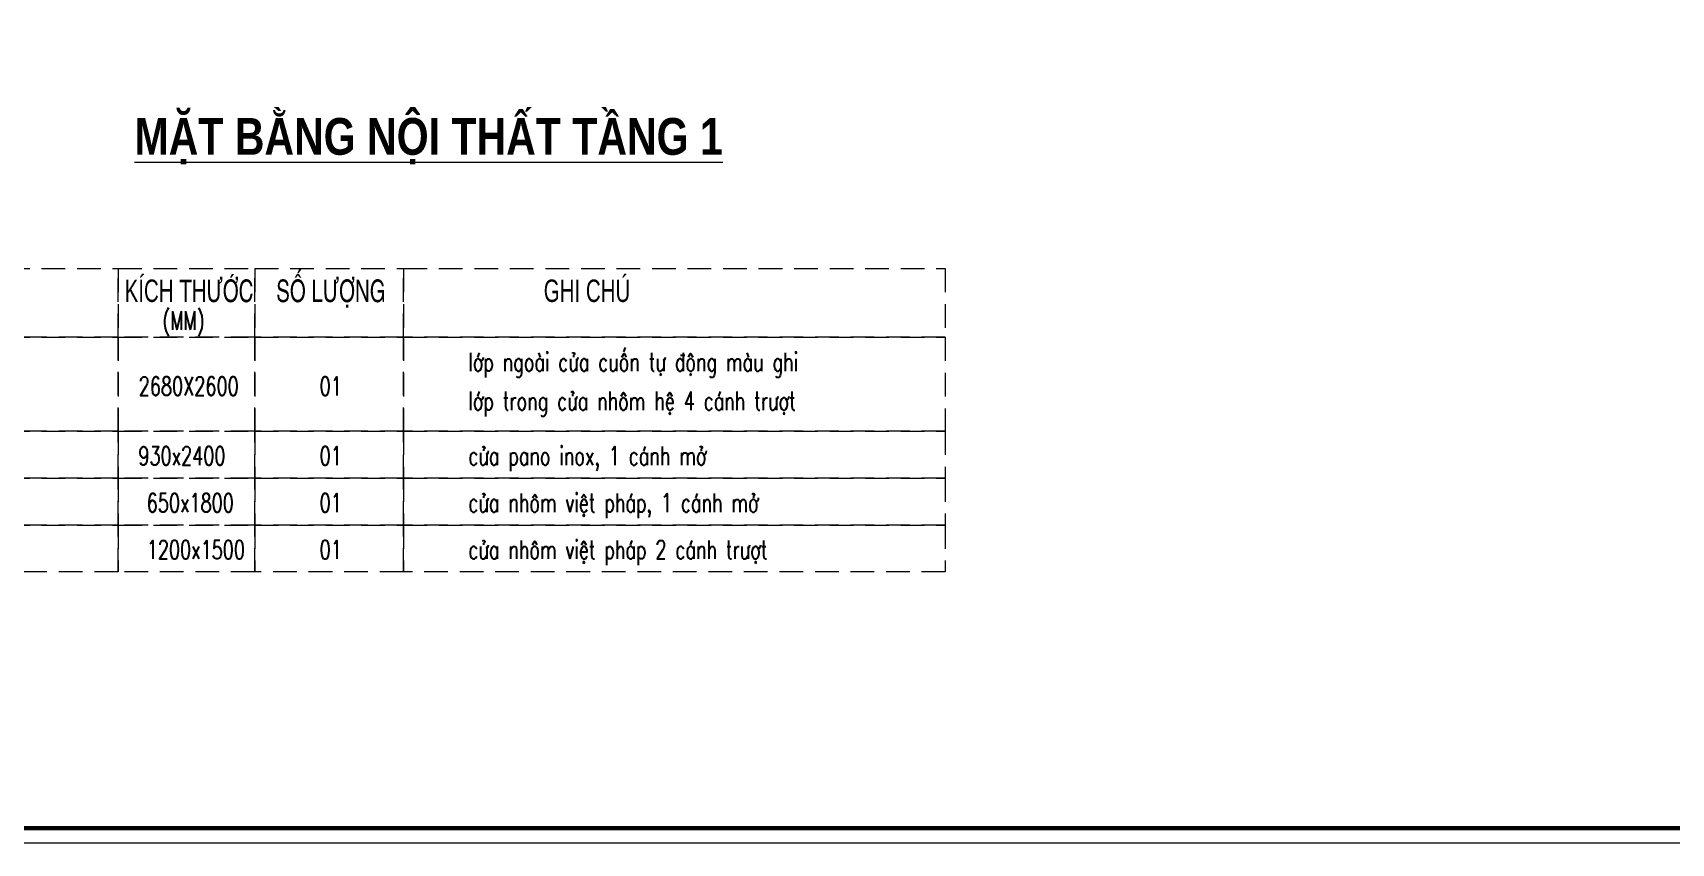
# Model space of a CAD drawing. Header units: millimetres. Extents: x 2565303 to 2664360, y -865723 to -262051.
# Drawn here: x 2638307 to 2651485, y -401425 to -394911 of the extents above; entities that cross this region are included whole.
import ezdxf
from ezdxf.enums import TextEntityAlignment as Align

# ---------------------------------------------------------------- set-up
doc = ezdxf.new("R2010")
doc.units = ezdxf.units.MM
doc.header["$LTSCALE"] = 10
doc.header["$MEASUREMENT"] = 0
doc.linetypes.add('HIDDEN', pattern=[9.525, 6.35, -3.175])
doc.layers.get('0').update_dxf_attribs({"linetype": 'CONTINUOUS'})
doc.layers.get('DEFPOINTS').update_dxf_attribs({"color": 10, "linetype": 'CONTINUOUS'})
for name, color, linetype, lineweight in [('-thay1', 7, 'CONTINUOUS', 18), ('LC MANH DUT', 35, 'HIDDEN', 5), ('LC Text1', 20, 'CONTINUOUS', 13), ('LC Text2', 7, 'CONTINUOUS', 13)]:
    doc.layers.add(name, color=color, linetype=linetype, lineweight=lineweight)
doc.layers.add('Khungten_LCDI', color=7, linetype='CONTINUOUS')
doc.styles.add('Khungten', font='', dxfattribs={"width": 0.9, "height": 5000})
doc.styles.add('LC 1', font='')
doc.styles.add('LC 2', font='', dxfattribs={"width": 0.7})
doc.styles.add('LC 3', font='vnsimli.shx', dxfattribs={"width": 0.75})
doc.styles.add('LC3', font='', dxfattribs={"width": 0.8})
doc.styles.add('Title', font='', dxfattribs={"width": 0.8})
doc.styles.get('Khungten').set_extended_font_data('.VnAvantH')
doc.styles.get('LC 1').set_extended_font_data('.VnAvantH', bold=True)
doc.styles.get('LC 2').set_extended_font_data('.VnArial NarrowH')
doc.styles.get('LC3').set_extended_font_data('.VnArialH', bold=True)
doc.styles.get('Title').set_extended_font_data('.VnBlackH')

# ---------------------------------------------------------------- blocks, each defined once
blk = doc.blocks.new('lcdi fix')
at = {"layer": 'DEFPOINTS', "lineweight": 0}
blk.add_lwpolyline([(-1200, -14850), (-1200, 14850), (40800, 14850), (40800, -14850)], close=True, dxfattribs=at)
at = {"layer": 'Khungten_LCDI', "color": 5, "lineweight": 60}
blk.add_lwpolyline([(0, -14650), (0, 14650), (40600, 14650), (40600, -14650)], close=True, dxfattribs=at)
at = {"color": 7, "style": 'Khungten', "width": 0.8}
for tag, p in [('REVISION', (39499, -10746)), ('NGAYHT', (39546, -11609))]:
    blk.add_attdef(tag, text='', height=200, dxfattribs=at).set_placement(p, align=Align.CENTER)
at = {"layer": 'LC Text1', "style": 'Title', "width": 1.485915}
for tag, p, p2 in [('TENBANVE1', (36913, -8886), (40339, -8886)), ('TENBANVE2', (36913, -9562), (40339, -9562))]:
    blk.add_attdef(tag, text='', height=250, dxfattribs=at).set_placement(p, p2, align=Align.FIT)
at = {"layer": 'LC Text1', "style": 'Title', "width": 0.7}
blk.add_attdef('SOBANVE', text='', height=250, dxfattribs=at).set_placement((39562, -13896), align=Align.CENTER)
blk = doc.blocks.new('TIEUDE1')
at = {"layer": 'LC Text2', "color": 7, "style": 'LC 1'}
blk.add_attdef('TIªU§Ò', text='', height=5, dxfattribs=at).set_placement((0, 0), align=Align.BOTTOM_CENTER)
blk.add_attdef('TL', text='', height=3, dxfattribs=at).set_placement((0, -2), align=Align.TOP_CENTER)

msp = doc.modelspace()

# ---------------------------------------------------------------- linework, layer by layer
at = {"layer": 'LC MANH DUT', "ltscale": 3}
for points in [[(2637234.4, -396805.7), (2638992.6, -396805.7), (2638992.6, -397358.2), (2637234.4, -397358.2)], [(2638992.6, -396805.7), (2640091.6, -396805.7), (2640091.6, -397358.2), (2638992.6, -397358.2)], [(2640091.6, -396805.7), (2641287.7, -396805.7), (2641287.7, -397358.2), (2640091.6, -397358.2)], [(2641287.7, -396805.7), (2645646.2, -396805.7), (2645646.2, -397358.2), (2641287.7, -397358.2)], [(2637234.4, -397358.2), (2638992.6, -397358.2), (2638992.6, -398112.7), (2637234.4, -398112.7)], [(2638992.6, -397358.2), (2640091.6, -397358.2), (2640091.6, -398112.7), (2638992.6, -398112.7)], [(2640091.6, -397358.2), (2641287.7, -397358.2), (2641287.7, -398112.7), (2640091.6, -398112.7)], [(2641287.7, -397358.2), (2645646.2, -397358.2), (2645646.2, -398112.7), (2641287.7, -398112.7)], [(2637234.4, -398112.7), (2638992.6, -398112.7), (2638992.6, -398489.9), (2637234.4, -398489.9)], [(2638992.6, -398112.7), (2640091.6, -398112.7), (2640091.6, -398489.9), (2638992.6, -398489.9)], [(2640091.6, -398112.7), (2641287.7, -398112.7), (2641287.7, -398489.9), (2640091.6, -398489.9)], [(2641287.7, -398112.7), (2645646.2, -398112.7), (2645646.2, -398489.9), (2641287.7, -398489.9)], [(2637234.4, -398489.9), (2638992.6, -398489.9), (2638992.6, -398867.2), (2637234.4, -398867.2)], [(2638992.6, -398489.9), (2640091.6, -398489.9), (2640091.6, -398867.2), (2638992.6, -398867.2)], [(2640091.6, -398489.9), (2641287.7, -398489.9), (2641287.7, -398867.2), (2640091.6, -398867.2)], [(2641287.7, -398489.9), (2645646.2, -398489.9), (2645646.2, -398867.2), (2641287.7, -398867.2)], [(2637234.4, -398867.2), (2638992.6, -398867.2), (2638992.6, -399244.4), (2637234.4, -399244.4)], [(2638992.6, -398867.2), (2640091.6, -398867.2), (2640091.6, -399244.4), (2638992.6, -399244.4)], [(2640091.6, -398867.2), (2641287.7, -398867.2), (2641287.7, -399244.4), (2640091.6, -399244.4)], [(2641287.7, -398867.2), (2645646.2, -398867.2), (2645646.2, -399244.4), (2641287.7, -399244.4)]]:
    msp.add_lwpolyline(points, close=True, dxfattribs=at)

# ---------------------------------------------------------------- block references
at = {"layer": '-thay1', "xscale": 0.6000000155618181, "yscale": 0.6000000155618181, "zscale": 0.6000000155618181}
msp.add_blockref('lcdi fix', (2630355.3, -392514.8), dxfattribs=at)
at = {"layer": 'LC Text2'}
ref = msp.add_blockref('TIEUDE1', (2641490.9, -395980.3), dxfattribs=dict(at, xscale=60, yscale=60, zscale=60))
ref.add_attrib('TIªU§Ò', '%%UmÆt b»ng néi thÊt tÇng 1', dxfattribs={"color": 7, "height": 295.465, "style": 'LC3', "width": 0.8}).set_placement((2641490.9, -395980.3), align=Align.BOTTOM_CENTER)

# ---------------------------------------------------------------- texts
at = {"layer": 'LC Text1', "style": 'LC 3', "width": 0.7}
for s, p in [('(MM)', (2639349, -397298.5)), ('líp ngoµi cöa cuèn tù ®éng mµu ghi', (2641810.2, -397631)), ('2680X2600', (2639159.3, -397825.6)), ('01', (2640614.1, -397825.6)), ('líp trong cöa nh«m hÖ 4 c¸nh tr\xadît', (2641810.2, -397944.2)), ('930x2400', (2639156, -398385.4)), ('01', (2640614.1, -398385.4)), ('cöa pano inox, 1 c¸nh më', (2641810.2, -398385.4)), ('650x1800', (2639223.3, -398762.7)), ('01', (2640614.1, -398762.7)), ('cöa nh«m viÖt ph¸p, 1 c¸nh më', (2641810.2, -398762.7)), ('1200x1500', (2639223.3, -399139.9)), ('01', (2640614.1, -399139.9)), ('cöa nh«m viÖt ph¸p 2 c¸nh tr\xadît', (2641810.2, -399139.9))]:
    msp.add_text(s, height=148.81, dxfattribs=at).set_placement(p)
at = {"layer": 'LC Text2', "lineweight": -2, "style": 'LC 2', "width": 0.8}
for s, p in [('kÝch th\xadíc', (2639045.4, -397074.5)), ('sè l\xadîng', (2640265.1, -397074.5)), ('ghi chó', (2642416.5, -397074.5))]:
    msp.add_text(s, height=180, dxfattribs=at).set_placement(p)

doc.saveas('drawing.dxf')
